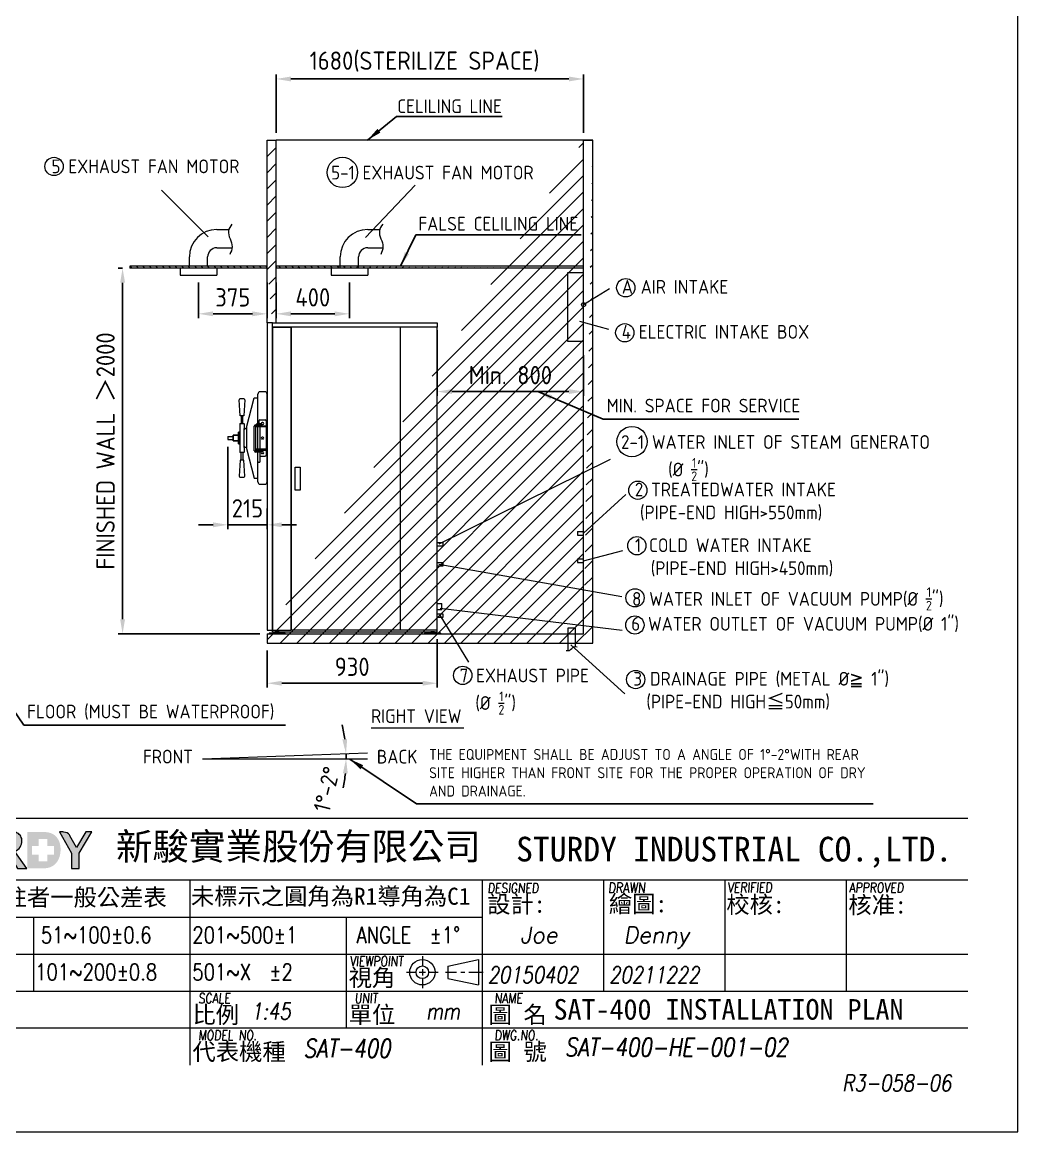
# Model space of a CAD drawing. Header units: millimetres. Extents: x -405943 to 28743, y -35383 to 20033.
# Drawn here: x 23300 to 28743, y 120 to 6185 of the extents above; entities that cross this region are included whole.
import ezdxf

# ---------------------------------------------------------------- set-up
doc = ezdxf.new("R2010")
doc.units = ezdxf.units.MM
doc.linetypes.add('HIDDEN', pattern=[9.525, 6.35, -3.175])
doc.layers.get('0').update_dxf_attribs({"lineweight": 15})
for name, color, linetype, lineweight in [('D', 3, 'Continuous', 13), ('F', 7, 'Continuous', 15), ('H', 2, 'HIDDEN', 15), ('S', 4, 'Continuous', 15), ('T', 4, 'Continuous', 15), ('線段', 7, 'Continuous', 25)]:
    doc.layers.add(name, color=color, linetype=linetype, lineweight=lineweight)
doc.styles.get("Standard").update_dxf_attribs({"font": 'KAIU.TTF'})
doc.styles.add('STU25', font='isocp2.shx')
doc.styles.add('Text', font='romans.shx', dxfattribs={"width": 0.8, "oblique": 10})
doc.dimstyles.new('STU25', dxfattribs={"dimscale": 40, "dimtxt": 2.5, "dimasz": 2, "dimexe": 0.6, "dimexo": 1, "dimgap": 1, "dimtad": 1, "dimdsep": 46, "dimtxsty": 'STU25', "dimcen": 2, "dimazin": 2, "dimtfac": 1, "dimtmove": 0, "dimatfit": 3, "dimfxl": 0, "dimtolj": 1, "dimtzin": 0, "dimarcsym": 0})
doc.dimstyles.new('STU25$7', dxfattribs={"dimscale": 40, "dimtxt": 2.5, "dimasz": 2, "dimexe": 1.25, "dimexo": 0.625, "dimgap": 1, "dimtad": 1, "dimdec": 4, "dimdsep": 46, "dimtxsty": 'STU25', "dimcen": 2.5, "dimazin": 2, "dimtfac": 1, "dimtdec": 4, "dimtmove": 0, "dimatfit": 3, "dimfxl": 0, "dimtolj": 1, "dimtzin": 0, "dimarcsym": 0})
pattern_1 = [(135, (239278.703, 23161.244), (-17.6776695, -17.6776695), [])]

# ---------------------------------------------------------------- blocks, each defined once
blk = doc.blocks.new('*D5')
at = {"layer": 'D', "color": 0, "lineweight": -2}
for p, q in [((25569.1, 4502.4), (25569.1, 4142.2)), ((26369.1, 4364.9), (26369.1, 4142.2)), ((25649.1, 4166.2), (26289.1, 4166.2))]:
    blk.add_line(p, q, dxfattribs=at)
at = {"layer": 'D', "color": 0}
for points in [[(25649.1, 4179.5), (25649.1, 4152.9), (25569.1, 4166.2)], [(26289.1, 4152.9), (26289.1, 4179.5), (26369.1, 4166.2)]]:
    blk.add_solid(points, dxfattribs=at)
at = {"layer": 'Defpoints', "color": 0}
for p in [(25569.1, 4542.4), (26369.1, 4404.9), (26369.1, 4166.2)]:
    blk.add_point(p, dxfattribs=at)
at = {"layer": 'D', "color": 0, "insert": (25969.1, 4256.2), "char_height": 100, "attachment_point": 5, "style": 'STU25'}
blk.add_mtext('\\A1;{\\Fisocp2.shx;Min. 800}', dxfattribs=at)
blk = doc.blocks.new('*D6')
at = {"layer": 'D', "color": 0, "lineweight": -2}
for p, q in [((25569.1, 2812.4), (25569.1, 2547.8)), ((24639.1, 2751.4), (24639.1, 2547.8)), ((24719.1, 2571.8), (25489.1, 2571.8))]:
    blk.add_line(p, q, dxfattribs=at)
at = {"layer": 'D', "color": 0}
for points in [[(24719.1, 2585.1), (24719.1, 2558.4), (24639.1, 2571.8)], [(25489.1, 2558.4), (25489.1, 2585.1), (25569.1, 2571.8)]]:
    blk.add_solid(points, dxfattribs=at)
at = {"layer": 'Defpoints', "color": 0}
for p in [(25569.1, 2852.4), (24639.1, 2791.4), (25569.1, 2571.8)]:
    blk.add_point(p, dxfattribs=at)
at = {"layer": 'D', "color": 0, "insert": (25104.1, 2661.8), "char_height": 100, "attachment_point": 5, "style": 'STU25'}
blk.add_mtext('\\A1;930', dxfattribs=at)
blk = doc.blocks.new('*D8')
at = {"layer": 'D', "color": 0, "lineweight": -2}
for p, q in [((24264.1, 4762.2), (24264.1, 4567.2)), ((24639.1, 4762.2), (24639.1, 4567.2)), ((24344.1, 4591.2), (24559.1, 4591.2))]:
    blk.add_line(p, q, dxfattribs=at)
at = {"layer": 'D', "color": 0}
for points in [[(24344.1, 4604.5), (24344.1, 4577.9), (24264.1, 4591.2)], [(24559.1, 4577.9), (24559.1, 4604.5), (24639.1, 4591.2)]]:
    blk.add_solid(points, dxfattribs=at)
at = {"layer": 'Defpoints', "color": 0}
for p in [(24264.1, 4802.2), (24639.1, 4802.2), (24639.1, 4591.2)]:
    blk.add_point(p, dxfattribs=at)
at = {"layer": 'D', "color": 0, "insert": (24451.6, 4681.2), "char_height": 100, "attachment_point": 5, "style": 'STU25'}
blk.add_mtext('\\A1;375', dxfattribs=at)
blk = doc.blocks.new('*D9')
at = {"layer": 'D', "color": 0, "lineweight": -2}
for p, q in [((24689.1, 4762.2), (24689.1, 4567.2)), ((25089.1, 4762.2), (25089.1, 4567.2)), ((25009.1, 4591.2), (24769.1, 4591.2))]:
    blk.add_line(p, q, dxfattribs=at)
at = {"layer": 'D', "color": 0}
for points in [[(24769.1, 4604.5), (24769.1, 4577.9), (24689.1, 4591.2)], [(25009.1, 4577.9), (25009.1, 4604.5), (25089.1, 4591.2)]]:
    blk.add_solid(points, dxfattribs=at)
at = {"layer": 'Defpoints', "color": 0}
for p in [(24689.1, 4802.2), (25089.1, 4802.2), (24689.1, 4591.2)]:
    blk.add_point(p, dxfattribs=at)
at = {"layer": 'D', "color": 0, "insert": (24889.1, 4681.2), "char_height": 100, "attachment_point": 5, "style": 'STU25'}
blk.add_mtext('\\A1;400', dxfattribs=at)
blk = doc.blocks.new('*D10')
at = {"layer": 'D', "color": 0, "lineweight": -2}
for p, q in [((24424.1, 3863.9), (24424.1, 3413.9)), ((24639.1, 3527.7), (24639.1, 3413.9)), ((24344.1, 3437.9), (24264.1, 3437.9)), ((24424.1, 3437.9), (24639.1, 3437.9)), ((24719.1, 3437.9), (24799.1, 3437.9))]:
    blk.add_line(p, q, dxfattribs=at)
at = {"layer": 'D', "color": 0}
for points in [[(24344.1, 3424.6), (24344.1, 3451.3), (24424.1, 3437.9)], [(24719.1, 3451.3), (24719.1, 3424.6), (24639.1, 3437.9)]]:
    blk.add_solid(points, dxfattribs=at)
at = {"layer": 'Defpoints', "color": 0}
for p in [(24424.1, 3903.9), (24639.1, 3567.7), (24639.1, 3437.9)]:
    blk.add_point(p, dxfattribs=at)
at = {"layer": 'D', "color": 0, "insert": (24531.6, 3527.9), "char_height": 100, "attachment_point": 5, "style": 'STU25'}
blk.add_mtext('\\A1;215', dxfattribs=at)
blk = doc.blocks.new('*D12')
at = {"layer": 'D', "color": 0, "lineweight": -2}
for p, q in [((23849.1, 4841.4), (23825.1, 4841.4)), ((23849.1, 2921.4), (23849.1, 4761.4)), ((24599.1, 2841.4), (23825.1, 2841.4))]:
    blk.add_line(p, q, dxfattribs=at)
at = {"layer": 'D', "color": 0}
for points in [[(23862.5, 4761.4), (23835.8, 4761.4), (23849.1, 4841.4)], [(23835.8, 2921.4), (23862.5, 2921.4), (23849.1, 2841.4)]]:
    blk.add_solid(points, dxfattribs=at)
at = {"layer": 'Defpoints', "color": 0}
for p in [(23849.1, 4841.4), (23889.1, 4841.4), (24639.1, 2841.4)]:
    blk.add_point(p, dxfattribs=at)
at = {"layer": 'D', "color": 0, "insert": (23756.6, 3841.4), "char_height": 100, "attachment_point": 5, "rotation": 90, "style": 'STU25'}
blk.add_mtext('\\A1;FINISHED WALL {\\f新細明體|b0|i0|c136|p16;＞}2000', dxfattribs=at)
blk = doc.blocks.new('*D15')
at = {"layer": 'D', "color": 0, "lineweight": -2}
for p, q in [((24689.1, 5581.4), (24689.1, 5899.1)), ((26369.1, 5581.4), (26369.1, 5899.1)), ((24769.1, 5875.1), (26289.1, 5875.1))]:
    blk.add_line(p, q, dxfattribs=at)
at = {"layer": 'D', "color": 0}
for points in [[(24769.1, 5888.4), (24769.1, 5861.7), (24689.1, 5875.1)], [(26289.1, 5861.7), (26289.1, 5888.4), (26369.1, 5875.1)]]:
    blk.add_solid(points, dxfattribs=at)
at = {"layer": 'Defpoints', "color": 0}
for p in [(26369.1, 5875.1), (24689.1, 5541.4), (26369.1, 5541.4)]:
    blk.add_point(p, dxfattribs=at)
at = {"layer": 'D', "color": 0, "insert": (25499.7, 5970.1), "char_height": 100, "attachment_point": 5, "style": 'STU25'}
blk.add_mtext('\\A1;1680(STERILIZE SPACE)', dxfattribs=at)
blk = doc.blocks.new('*D18')
at = {"layer": 'D', "color": 0, "linetype": 'Continuous', "lineweight": -2}
for start, end in [(7.84781, 13.69561), (0, 2), (348.30439, 354.15219)]:
    blk.add_arc((24286.8, 2159.2), 784.2, start, end, dxfattribs=at)
at = {"layer": 'D', "color": 0}
for points in [[(25050.3, 2265.1), (25076.9, 2267.4), (25070.5, 2186.6)], [(25080.2, 2078.6), (25053.5, 2080), (25070.9, 2159.2)]]:
    blk.add_solid(points, dxfattribs=at)
at = {"layer": 'Defpoints', "color": 0}
for p in [(25187.2, 2190.7), (24286.8, 2159.2), (24286.8, 2159.2), (25070.7, 2177.5), (25187.8, 2159.2)]:
    blk.add_point(p, dxfattribs=at)
at = {"layer": 'D', "color": 0, "insert": (24964.8, 1992.6), "char_height": 92, "attachment_point": 5, "rotation": 76.19365, "style": 'STU25'}
blk.add_mtext('1%%D-2%%D', dxfattribs=at)
blk = doc.blocks.new('新駿LOGO')
at = {"layer": 'F'}
h = blk.add_hatch(color=256, dxfattribs=at)
edge = h.paths.add_edge_path()
edge.add_spline(control_points=[(-518.54, -443.62), (-518.54, -443.62), (-518.54, -439.2), (-518.54, -439.2), (-518.54, -439.2), (-516.88, -439.2), (-516.88, -439.2), (-516.55, -439.2), (-516.29, -439.25), (-516.11, -439.33), (-515.93, -439.41), (-515.79, -439.54), (-515.69, -439.72), (-515.59, -439.89), (-515.54, -440.08), (-515.54, -440.3), (-515.54, -440.56), (-515.61, -440.8), (-515.76, -441.03), (-515.91, -441.26), (-516.12, -441.44), (-516.39, -441.56), (-516.39, -441.56), (-514.95, -443.62), (-514.95, -443.62), (-514.95, -443.62), (-516.07, -443.62), (-516.07, -443.62), (-516.07, -443.62), (-517.17, -441.81), (-517.17, -441.81), (-517.17, -441.81), (-517.67, -441.81), (-517.67, -441.81), (-517.67, -441.81), (-517.67, -443.62), (-517.67, -443.62), (-517.67, -443.62), (-518.54, -443.62), (-518.54, -443.62)], knot_values=[0, 0, 0, 0, 1, 1, 1, 2, 2, 2, 3, 3, 3, 4, 4, 4, 5, 5, 5, 6, 6, 6, 7, 7, 7, 8, 8, 8, 9, 9, 9, 10, 10, 10, 11, 11, 11, 12, 12, 12, 13, 13, 13, 13], degree=3, periodic=0)
edge = h.paths.add_edge_path(flags=16)
edge.add_spline(control_points=[(-517.67, -441.21), (-517.67, -441.21), (-517.46, -441.21), (-517.46, -441.21), (-517.08, -441.21), (-516.82, -441.13), (-516.68, -440.96), (-516.53, -440.8), (-516.46, -440.61), (-516.46, -440.4), (-516.46, -440.22), (-516.52, -440.08), (-516.63, -439.97), (-516.75, -439.86), (-516.99, -439.81), (-517.35, -439.81), (-517.35, -439.81), (-517.67, -439.81), (-517.67, -439.81), (-517.67, -439.81), (-517.67, -441.21), (-517.67, -441.21)], knot_values=[0, 0, 0, 0, 1, 1, 1, 2, 2, 2, 3, 3, 3, 4, 4, 4, 5, 5, 5, 6, 6, 6, 7, 7, 7, 7], degree=3, periodic=0)
h = blk.add_hatch(color=256, dxfattribs=at)
edge = h.paths.add_edge_path()
edge.add_spline(control_points=[(-514.87, -439.2), (-514.87, -439.2), (-514.87, -443.62), (-514.87, -443.62)], knot_values=[0, 0, 0, 0, 1, 1, 1, 1], degree=3, periodic=0)
edge.add_spline(control_points=[(-514.87, -443.62), (-514.87, -443.62), (-513.05, -443.62), (-513.05, -443.62)], knot_values=[8, 8, 8, 8, 9, 9, 9, 9], degree=3, periodic=0)
edge.add_spline(control_points=[(-513.05, -443.62), (-512.51, -443.62), (-512.09, -443.52), (-511.79, -443.32)], knot_values=[7, 7, 7, 7, 8, 8, 8, 8], degree=3, periodic=0)
edge.add_spline(control_points=[(-511.79, -443.32), (-511.48, -443.12), (-511.25, -442.85), (-511.09, -442.5)], knot_values=[6, 6, 6, 6, 7, 7, 7, 7], degree=3, periodic=0)
edge.add_spline(control_points=[(-511.09, -442.5), (-510.93, -442.15), (-510.85, -441.76), (-510.85, -441.32)], knot_values=[5, 5, 5, 5, 6, 6, 6, 6], degree=3, periodic=0)
edge.add_spline(control_points=[(-510.85, -441.32), (-510.85, -440.87), (-510.93, -440.49), (-511.1, -440.17)], knot_values=[4, 4, 4, 4, 5, 5, 5, 5], degree=3, periodic=0)
edge.add_spline(control_points=[(-511.1, -440.17), (-511.27, -439.85), (-511.49, -439.61), (-511.78, -439.45)], knot_values=[3, 3, 3, 3, 4, 4, 4, 4], degree=3, periodic=0)
edge.add_spline(control_points=[(-511.78, -439.45), (-512.06, -439.29), (-512.46, -439.2), (-512.97, -439.2)], knot_values=[2, 2, 2, 2, 3, 3, 3, 3], degree=3, periodic=0)
edge.add_spline(control_points=[(-512.97, -439.2), (-512.97, -439.2), (-514.87, -439.2), (-514.87, -439.2)], knot_values=[1, 1, 1, 1, 2, 2, 2, 2], degree=3, periodic=0)
h.paths.add_polyline_path([(-514.34, -441.95), (-513.51, -441.95), (-513.51, -442.77), (-512.48, -442.77), (-512.48, -441.95), (-511.64, -441.95), (-511.64, -440.92), (-512.48, -440.92), (-512.48, -440.07), (-513.51, -440.07), (-513.51, -440.92), (-514.34, -440.92)], flags=16)
h = blk.add_hatch(color=256, dxfattribs=at)
edge = h.paths.add_edge_path()
edge.add_spline(control_points=[(-509.51, -443.62), (-509.51, -443.62), (-509.51, -441.77), (-509.51, -441.77), (-509.51, -441.77), (-511, -439.2), (-511, -439.2), (-511, -439.2), (-510.64, -439.2), (-510.64, -439.2), (-510.64, -439.2), (-510.3, -439.19), (-510.04, -439.32), (-509.79, -439.45), (-509.71, -439.68), (-509.71, -439.68), (-509.71, -439.68), (-508.9, -441.07), (-508.9, -441.07), (-508.9, -441.07), (-507.78, -439.2), (-507.78, -439.2), (-507.78, -439.2), (-507.05, -439.2), (-507.05, -439.2), (-507.05, -439.2), (-508.59, -441.77), (-508.59, -441.77), (-508.59, -441.77), (-508.59, -443.62), (-508.59, -443.62), (-508.59, -443.62), (-509.51, -443.62), (-509.51, -443.62)], knot_values=[0, 0, 0, 0, 1, 1, 1, 2, 2, 2, 3, 3, 3, 4, 4, 4, 5, 5, 5, 6, 6, 6, 7, 7, 7, 8, 8, 8, 9, 9, 9, 10, 10, 10, 11, 11, 11, 11], degree=3, periodic=0)
at = {"layer": 'F', "lineweight": 0}
for points, knots in [([(-518.54, -443.62), (-518.54, -443.62), (-518.54, -439.2), (-518.54, -439.2), (-518.54, -439.2), (-516.88, -439.2), (-516.88, -439.2), (-516.55, -439.2), (-516.29, -439.25), (-516.11, -439.33), (-515.93, -439.41), (-515.79, -439.54), (-515.69, -439.72), (-515.59, -439.89), (-515.54, -440.08), (-515.54, -440.3), (-515.54, -440.56), (-515.61, -440.8), (-515.76, -441.03), (-515.91, -441.26), (-516.12, -441.44), (-516.39, -441.56), (-516.39, -441.56), (-514.95, -443.62), (-514.95, -443.62), (-514.95, -443.62), (-516.07, -443.62), (-516.07, -443.62), (-516.07, -443.62), (-517.17, -441.81), (-517.17, -441.81), (-517.17, -441.81), (-517.67, -441.81), (-517.67, -441.81), (-517.67, -441.81), (-517.67, -443.62), (-517.67, -443.62), (-517.67, -443.62), (-518.54, -443.62), (-518.54, -443.62)], [0, 0, 0, 0, 1, 1, 1, 2, 2, 2, 3, 3, 3, 4, 4, 4, 5, 5, 5, 6, 6, 6, 7, 7, 7, 8, 8, 8, 9, 9, 9, 10, 10, 10, 11, 11, 11, 12, 12, 12, 13, 13, 13, 13]), ([(-509.51, -443.62), (-509.51, -443.62), (-509.51, -441.77), (-509.51, -441.77), (-509.51, -441.77), (-511, -439.2), (-511, -439.2), (-511, -439.2), (-510.64, -439.2), (-510.64, -439.2), (-510.64, -439.2), (-510.3, -439.19), (-510.04, -439.32), (-509.79, -439.45), (-509.71, -439.68), (-509.71, -439.68), (-509.71, -439.68), (-508.9, -441.07), (-508.9, -441.07), (-508.9, -441.07), (-507.78, -439.2), (-507.78, -439.2), (-507.78, -439.2), (-507.05, -439.2), (-507.05, -439.2), (-507.05, -439.2), (-508.59, -441.77), (-508.59, -441.77), (-508.59, -441.77), (-508.59, -443.62), (-508.59, -443.62), (-508.59, -443.62), (-509.51, -443.62), (-509.51, -443.62)], [0, 0, 0, 0, 1, 1, 1, 2, 2, 2, 3, 3, 3, 4, 4, 4, 5, 5, 5, 6, 6, 6, 7, 7, 7, 8, 8, 8, 9, 9, 9, 10, 10, 10, 11, 11, 11, 11])]:
    blk.add_open_spline(points, degree=3, knots=knots, dxfattribs=at)
at = {"attachment_point": 1, "style": 'STU25'}
for s, insert, char_height in [('{\\f標楷體|b0|i0|c136|p65;新駿實業股份有限公司}', (-504.12, -439.33), 3.25), ('{\\f標楷體|b0|i0|c136|p65;STURDY\\H0.9667x; \\H1.034x;INDUSTRIAL CO.,LTD.}', (-455.51, -439.78), 3)]:
    blk.add_mtext(s, dxfattribs=dict(at, insert=insert, char_height=char_height))
blk = doc.blocks.new('H421')
at = {"layer": 'F', "color": 7}
for p, q in [((155.91, 38.09), (286.91, 38.09)), ((211.36, 38.09), (286.91, 38.09)), ((155.91, 30.59), (286.91, 30.59)), ((192.41, 30.59), (192.41, 17.09)), ((242.66, 30.59), (242.66, 17.09)), ((257.41, 30.59), (257.41, 17.09)), ((272.16, 30.59), (272.16, 17.09)), ((155.91, 26.09), (227.91, 26.09)), ((173.41, 26.09), (173.41, 17.09)), ((211.41, 26.09), (211.41, 17.09)), ((155.91, 21.59), (286.91, 21.59)), ((214.91, 21.59), (286.91, 21.59)), ((227.91, 21.59), (286.91, 21.59)), ((155.91, 17.09), (286.91, 17.09)), ((211.41, 17.09), (211.41, 12.59)), ((227.91, 17.09), (227.91, 8.09)), ((286.91, 12.59), (155.91, 12.59))]:
    blk.add_line(p, q, dxfattribs=at)
at = {"layer": 'F'}
for p, q in [((227.91, 30.59), (227.91, 17.09)), ((192.41, 17.09), (192.41, 8.09))]:
    blk.add_line(p, q, dxfattribs=at)
at = {"layer": 'F', "color": 0}
for p, q in [((220.66, 21.32), (220.66, 20.14)), ((223.77, 20.14), (227.5, 20.92)), ((227.5, 20.92), (227.5, 17.84)), ((218.72, 19.38), (219.89, 19.38)), ((220.27, 19.38), (221.04, 19.38)), ((220.66, 19.77), (220.66, 19)), ((221.42, 19.38), (222.57, 19.38)), ((223.49, 19.38), (224.81, 19.38)), ((223.77, 20.14), (223.77, 18.62)), ((225.34, 19.38), (225.81, 19.38)), ((226.31, 19.38), (228.03, 19.38)), ((220.66, 18.62), (220.66, 17.45)), ((223.77, 18.62), (227.5, 17.84))]:
    blk.add_line(p, q, dxfattribs=at)
for radius in [1.54, 0.762]:
    blk.add_circle((220.66, 19.38), radius, dxfattribs=at)
blk.add_blockref('新駿LOGO', (687.56, 475.62))
at = {"layer": 'F', "lineweight": -3}
for s, height, p in [('未標註者一般公差表', 2.076, (164.12, 27.45)), ('未標示之圓角為R1導角為C1', 2.0757, (192.54, 27.58)), ('設計:', 2.076, (228.54, 26.61)), ('繪圖:', 2.076, (243.32, 26.66)), ('校核:', 2.076, (257.59, 26.57)), ('核准:', 2.076, (272.41, 26.52)), ('視角', 2.076, (211.71, 17.69)), ('比例', 2.076, (192.73, 13.19)), ('單位', 2.076, (211.71, 13.19)), ('圖 名', 2.076, (228.7, 13.19)), ('代表機種', 2.076, (192.73, 8.69)), ('圖 號', 2.076, (228.7, 8.69))]:
    blk.add_text(s, height=height, dxfattribs=at).set_placement(p)
at = {"layer": 'F', "color": 1, "lineweight": 15, "style": 'Text', "oblique": 5, "width": 0.8}
for s, height, p in [('DESIGNED', 1.2, (228.57, 29.01)), ('DRAWN', 1.245, (243.23, 29.03)), ('VERIFIED', 1.2, (257.72, 29.09)), ('APPROVED', 1.2, (272.5, 29.06)), ('VIEWPOINT', 1.2, (211.83, 20.13)), ('SCALE', 1.2, (193.44, 15.63)), ('UNIT', 1.2, (212.42, 15.63)), ('NAME', 1.2, (229.41, 15.63)), ('MODEL NO.', 1.2, (193.44, 11.13)), ('DWG.NO.', 1.2, (229.41, 11.13))]:
    blk.add_text(s, height=height, dxfattribs=at).set_placement(p)
at = {"layer": 'F', "lineweight": 20, "style": 'Text', "width": 0.8}
for s, p in [('51~100±0.6', (174.32, 22.91)), ('201~500±1', (192.72, 22.91)), ('ANGLE  ±1%%D', (212.68, 22.91)), ('101~200±0.8', (173.63, 18.41)), ('501~X  ±2', (192.72, 18.41))]:
    blk.add_text(s, height=2, dxfattribs=at).set_placement(p)

msp = doc.modelspace()

# ---------------------------------------------------------------- hatches: boundary and pattern name
at = {"layer": 'H', "ltscale": 5}
h = msp.add_hatch(dxfattribs=at)
h.set_pattern_fill('ANSI31', color=256, scale=20, style=0)
h.set_pattern_definition([(45, (255852.43, 22357.68), (-44.90128, 44.90128), [])])
h.paths.add_polyline_path([(26369.059, 5541.392), (26419.059, 5541.392)], flags=16)
h.paths.add_polyline_path([(26369.059, 5541.392), (26419.059, 5541.392)], flags=16)
h.paths.add_polyline_path([(26369.059, 5541.392), (26419.059, 5541.392)], flags=0)
h.paths.add_polyline_path([(26369.059, 5541.392), (26419.059, 5541.392)], flags=0)
h.paths.add_polyline_path([(26369.059, 5541.392), (26419.059, 5541.392)], flags=0)
h.paths.add_polyline_path([(26369.059, 5541.392), (26419.059, 5541.392)], flags=0)
h.paths.add_polyline_path([(26369.059, 5541.392), (26419.059, 5541.392)], flags=0)
h.paths.add_polyline_path([(26369.059, 5541.392), (26419.059, 5541.392)], flags=0)
h.paths.add_polyline_path([(26369.059, 5541.392), (26419.059, 5541.392)], flags=0)
h.paths.add_polyline_path([(26369.059, 5541.392), (26419.059, 5541.392)], flags=0)
h.paths.add_polyline_path([(26369.059, 5541.392), (26419.059, 5541.392)], flags=0)
h.paths.add_polyline_path([(26369.059, 5541.392), (26419.059, 5541.392)], flags=0)
h.paths.add_polyline_path([(26369.059, 5541.392), (26419.059, 5541.392)], flags=0)
h.paths.add_polyline_path([(26369.059, 5541.392), (26419.059, 5541.392)], flags=0)
h.paths.add_polyline_path([(26369.059, 5541.392), (26419.059, 5541.392)], flags=0)
h.paths.add_polyline_path([(26369.059, 5541.392), (26419.059, 5541.392)], flags=0)
h.paths.add_polyline_path([(26369.059, 5541.392), (26419.059, 5541.392)], flags=0)
h.paths.add_polyline_path([(26369.059, 5541.392), (26419.059, 5541.392)], flags=0)
h.paths.add_polyline_path([(26369.059, 5541.392), (26419.059, 5541.392)], flags=0)
h.paths.add_polyline_path([(26369.059, 5541.392), (26419.059, 5541.392)], flags=0)
h.paths.add_polyline_path([(26369.059, 5541.392), (26419.059, 5541.392)], flags=0)
h.paths.add_polyline_path([(26369.059, 5541.392), (26419.059, 5541.392)], flags=0)
h.paths.add_polyline_path([(26369.059, 5541.392), (26419.059, 5541.392)], flags=0)
h.paths.add_polyline_path([(26369.059, 5541.392), (26419.059, 5541.392)], flags=0)
h.paths.add_polyline_path([(26369.059, 5541.392), (26419.059, 5541.392)], flags=0)
h.paths.add_polyline_path([(26369.059, 5541.392), (26419.059, 5541.392)], flags=0)
h.paths.add_polyline_path([(26369.059, 5541.392), (26419.059, 5541.392)], flags=0)
h.paths.add_polyline_path([(26369.059, 5541.392), (26419.059, 5541.392)], flags=0)
h.paths.add_polyline_path([(26369.059, 5541.392), (26419.059, 5541.392)], flags=0)
h.paths.add_polyline_path([(26369.059, 5541.392), (26419.059, 5541.392)], flags=0)
h.paths.add_polyline_path([(26369.059, 5541.392), (26419.059, 5541.392)], flags=0)
h.paths.add_polyline_path([(26369.059, 5541.392), (26419.059, 5541.392)], flags=0)
h.paths.add_polyline_path([(26369.059, 5541.392), (26419.059, 5541.392)], flags=0)
edge = h.paths.add_edge_path()
edge.add_line((26419.059, 2791.392), (26419.059, 5541.392))
edge.add_line((26369.059, 2841.392), (26369.059, 5541.392))
edge.add_line((24639.059, 2791.392), (26419.059, 2791.392))
edge.add_line((24639.059, 2841.392), (26369.059, 2841.392))
edge.add_line((24639.059, 2841.392), (24639.059, 2791.392))
h = msp.add_hatch(dxfattribs=at)
h.set_pattern_fill('ANSI31', color=256, scale=500, style=0)
h.set_pattern_definition([(45, (239278.7, 23161.244), (-44.194174, 44.194174), [])])
h.paths.add_polyline_path([(24639.059, 5541.392), (24689.059, 5541.392), (24689.059, 4542.392), (24639.059, 4542.392)])
h.paths.add_polyline_path([(24639.059, 5541.392), (24689.059, 5541.392)], flags=16)
h.paths.add_polyline_path([(24639.059, 5541.392), (24689.059, 5541.392)], flags=16)
h.paths.add_polyline_path([(24639.059, 5541.392), (24689.059, 5541.392)], flags=0)
h.paths.add_polyline_path([(24639.059, 5541.392), (24689.059, 5541.392)], flags=0)
edge = h.paths.add_edge_path(flags=16)
edge.add_line((24639.059, 4542.392), (24669.059, 4542.392))
edge.add_line((24639.059, 4841.392), (24639.059, 4851.392))
at = {"layer": 'H'}
h = msp.add_hatch(dxfattribs=at)
h.set_pattern_fill('ANSI31', color=256, scale=200, angle=90, style=0)
h.set_pattern_definition(pattern_1)
h.paths.add_polyline_path([(24639.059, 4851.392), (23889.059, 4851.392), (23889.059, 4841.392), (24639.059, 4841.392)])
h = msp.add_hatch(dxfattribs=at)
h.set_pattern_fill('ANSI31', color=256, scale=200, angle=90, style=0)
h.set_pattern_definition(pattern_1)
h.paths.add_polyline_path([(26369.059, 4840.777), (26369.059, 4851.392)])
h.paths.add_polyline_path([(26369.059, 4840.777), (26369.059, 4851.392)], flags=16)
h.paths.add_polyline_path([(26369.059, 4840.777), (26369.059, 4851.392)], flags=0)
h.paths.add_polyline_path([(26369.059, 4840.777), (26369.059, 4851.392)], flags=0)
h.paths.add_polyline_path([(26369.059, 4840.777), (26369.059, 4851.392)], flags=0)
h.paths.add_polyline_path([(26369.059, 4840.777), (26369.059, 4851.392)], flags=0)
h.paths.add_polyline_path([(26369.059, 4840.777), (26369.059, 4851.392)], flags=0)
h.paths.add_polyline_path([(26369.059, 4840.777), (26369.059, 4851.392)], flags=0)
h.paths.add_polyline_path([(26369.059, 4840.777), (26369.059, 4851.392)], flags=0)
h.paths.add_polyline_path([(26369.059, 4840.777), (26369.059, 4851.392)], flags=0)
h.paths.add_polyline_path([(26369.059, 4840.777), (26369.059, 4851.392)], flags=0)
h.paths.add_polyline_path([(26369.059, 4840.777), (26369.059, 4851.392)], flags=0)
h.paths.add_polyline_path([(26369.059, 4840.777), (26369.059, 4851.392)], flags=0)
h.paths.add_polyline_path([(26369.059, 4840.777), (26369.059, 4851.392)], flags=0)
h.paths.add_polyline_path([(26369.059, 4840.777), (26369.059, 4851.392)], flags=0)
edge = h.paths.add_edge_path()
edge.add_line((26369.059, 4851.392), (24689.059, 4851.392))
edge.add_line((26369.059, 4841.392), (24689.059, 4841.392))
edge.add_line((24689.059, 4851.392), (24689.059, 4841.392))

# ---------------------------------------------------------------- linework, layer by layer
at = {"linetype": 'Continuous'}
for p, q in [((24364.059, 5052.141), (24429.979, 5052.141)), ((25189.059, 5052.141), (25254.979, 5052.141)), ((24364.059, 4952.141), (24447.354, 4952.141)), ((25189.059, 4952.141), (25272.354, 4952.141)), ((24214.059, 4851.392), (24214.059, 4902.141)), ((24314.059, 4851.392), (24314.059, 4902.141)), ((25039.059, 4841.392), (25039.059, 4902.141)), ((25139.059, 4841.392), (25139.059, 4902.141)), ((24164.059, 4841.392), (24164.059, 4802.249)), ((24164.059, 4802.249), (24364.059, 4802.249)), ((24364.059, 4841.392), (24364.059, 4802.249)), ((24989.059, 4841.392), (24989.059, 4802.249)), ((24989.059, 4802.249), (25189.059, 4802.249)), ((25189.059, 4841.392), (25189.059, 4802.249)), ((24491.059, 4034.38), (24486.559, 4121.38)), ((24516.559, 4121.38), (24512.059, 4034.38)), ((24512.059, 4034.38), (24491.059, 4034.38)), ((24496.809, 4034.38), (24496.809, 3991.142)), ((24506.309, 3991.142), (24506.309, 4034.38)), ((24569.059, 3842.392), (24569.059, 3976.392)), ((24575.059, 3976.392), (24575.059, 3976.392)), ((24575.059, 3976.392), (24575.059, 3843.392)), ((24577.559, 3984.892), (24609.059, 3984.892)), ((24609.059, 3978.892), (24577.559, 3978.892)), ((24583.448, 3991.619), (24582.544, 3990.715)), ((24582.544, 3985.796), (24582.544, 3990.715)), ((24582.544, 3985.796), (24583.448, 3984.892)), ((24583.448, 3991.619), (24606.671, 3991.619)), ((24589.349, 3851.892), (24589.349, 3972.892)), ((24600.77, 3851.892), (24600.77, 3972.892)), ((24606.671, 3991.619), (24607.574, 3990.715)), ((24607.574, 3985.796), (24606.671, 3984.892)), ((24607.574, 3985.796), (24607.574, 3990.715)), ((24609.059, 3984.892), (24609.059, 3978.892)), ((24496.809, 3790.405), (24496.809, 3833.642)), ((24506.309, 3833.642), (24506.309, 3790.405)), ((24575.059, 3842.392), (24575.059, 3842.392)), ((24609.059, 3840.892), (24577.559, 3840.892)), ((24609.059, 3834.892), (24577.559, 3834.892)), ((24589.349, 3840.892), (24589.349, 3845.892)), ((24589.349, 3786.207), (24589.349, 3834.892)), ((24600.77, 3840.892), (24600.77, 3845.892)), ((24600.77, 3786.207), (24600.77, 3834.892)), ((24609.059, 3840.892), (24609.059, 3834.892)), ((24491.059, 3790.405), (24486.559, 3703.405)), ((24512.059, 3790.405), (24491.059, 3790.405)), ((24516.559, 3703.405), (24512.059, 3790.405)), ((24590.252, 3779.497), (24589.349, 3786.207)), ((24590.252, 3779.497), (24599.866, 3779.497)), ((24599.866, 3779.497), (24600.77, 3786.207)), ((26336.684, 3401.392), (26369.059, 3401.392)), ((26336.684, 3401.392), (26336.684, 3381.392)), ((26336.684, 3381.392), (26369.059, 3381.392)), ((26336.684, 3251.392), (26336.684, 3231.392)), ((26336.684, 3251.392), (26369.059, 3251.392)), ((26336.684, 3231.392), (26369.059, 3231.392)), ((26324.059, 2873.767), (26284.059, 2873.767)), ((26284.059, 2873.767), (26284.059, 2750.51)), ((26324.059, 2873.767), (26324.059, 2772.344)), ((24286.773, 2159.206), (25187.224, 2190.651)), ((24286.773, 2159.206), (25187.773, 2159.206))]:
    msp.add_line(p, q, dxfattribs=at)
for p, q in [((24639.059, 4542.392), (24639.059, 2862.392)), ((24669.059, 4542.392), (24639.059, 4542.392)), ((24669.059, 4542.392), (25569.059, 4542.392)), ((24669.059, 4517.392), (24669.059, 4542.392)), ((24669.059, 4517.392), (24708.224, 4517.392)), ((24669.059, 4517.392), (24669.059, 2862.392)), ((24669.059, 4517.392), (24769.059, 4517.392)), ((24669.059, 2852.392), (24669.059, 4517.392)), ((25569.059, 4517.392), (24669.059, 4517.392)), ((24769.059, 4517.392), (24769.059, 2862.392)), ((25367.559, 4517.392), (24770.559, 4517.392)), ((24770.559, 4517.392), (24770.559, 2862.392)), ((25367.559, 2862.392), (25367.559, 4517.392)), ((25369.059, 2862.392), (25369.059, 4517.392)), ((25569.059, 4517.392), (25369.059, 4517.392)), ((25569.059, 4542.392), (25569.059, 4517.392)), ((25569.059, 2862.392), (25569.059, 4517.392)), ((25569.059, 2852.392), (25569.059, 4517.392)), ((24527.059, 3969.892), (24567.898, 4131.392)), ((24567.898, 4131.392), (24589.059, 4131.392)), ((24589.059, 3991.619), (24589.059, 4152.892)), ((24627.059, 4164.892), (24601.059, 4164.892)), ((24639.059, 3671.892), (24639.059, 4152.892)), ((24594.059, 4006.003), (24594.059, 3991.619)), ((24599.059, 4011.003), (24629.059, 4011.003)), ((24634.059, 4006.003), (24634.059, 3818.781)), ((24491.559, 3991.142), (24490.059, 3989.642)), ((24490.059, 3989.642), (24490.059, 3835.142)), ((24491.559, 3991.142), (24511.559, 3991.142)), ((24511.559, 3991.142), (24513.059, 3989.642)), ((24513.059, 3989.642), (24513.059, 3957.392)), ((24513.059, 3962.892), (24514.059, 3963.892)), ((24513.059, 3861.892), (24513.059, 3962.892)), ((24514.059, 3963.892), (24527.059, 3963.892)), ((24527.059, 3969.892), (24527.059, 3854.892)), ((24583.448, 3984.892), (24606.671, 3984.892)), ((24616.559, 3996.97), (24611.559, 3996.97)), ((24616.559, 3986.97), (24611.559, 3986.97)), ((24424.059, 3920.892), (24424.059, 3903.892)), ((24424.059, 3920.892), (24453.559, 3920.892)), ((24424.059, 3903.892), (24453.559, 3903.892)), ((24453.559, 3903.892), (24453.559, 3920.892)), ((24616.559, 3916.97), (24611.559, 3916.97)), ((24616.559, 3906.97), (24611.559, 3906.97)), ((24491.559, 3833.642), (24490.059, 3835.142)), ((24511.559, 3833.642), (24491.559, 3833.642)), ((24511.559, 3833.642), (24513.059, 3835.142)), ((24513.059, 3867.392), (24513.059, 3835.142)), ((24514.059, 3860.892), (24513.059, 3861.892)), ((24527.059, 3860.892), (24514.059, 3860.892)), ((24527.059, 3854.892), (24567.898, 3693.392)), ((24589.059, 3671.892), (24589.059, 3834.892)), ((24616.559, 3836.97), (24611.559, 3836.97)), ((24616.559, 3826.97), (24611.559, 3826.97)), ((24600.77, 3813.781), (24629.059, 3813.781)), ((24792.559, 3627.392), (24792.559, 3752.392)), ((24792.559, 3752.392), (24819.559, 3752.392)), ((24819.559, 3752.392), (24819.559, 3627.392)), ((24567.898, 3693.392), (24589.059, 3693.392)), ((24601.059, 3659.892), (24627.059, 3659.892)), ((24819.559, 3627.392), (24792.559, 3627.392)), ((25569.059, 3341.392), (25599.059, 3341.392)), ((25599.059, 3341.392), (25599.059, 3321.392)), ((25599.059, 3321.392), (25569.059, 3321.392)), ((25569.059, 3231.392), (25599.059, 3231.392)), ((25599.059, 3231.392), (25599.059, 3211.392)), ((25599.059, 3211.392), (25569.059, 3211.392)), ((25569.059, 3007.392), (25594.059, 3007.392)), ((25569.059, 2975.392), (25594.059, 2975.392)), ((25594.059, 2975.392), (25594.059, 3007.392)), ((25569.059, 2951.392), (25599.059, 2951.392)), ((25599.059, 2931.392), (25569.059, 2931.392)), ((25599.059, 2951.392), (25599.059, 2931.392)), ((24639.059, 2862.392), (24669.059, 2862.392)), ((24669.059, 2862.392), (24769.059, 2862.392)), ((24669.059, 2852.392), (25569.059, 2852.392)), ((24669.059, 2852.392), (24674.059, 2852.392)), ((24683.667, 2852.392), (24683.667, 2845.392)), ((24704.452, 2852.392), (24683.667, 2852.392)), ((24688.863, 2852.392), (24688.863, 2845.392)), ((24699.255, 2852.392), (24699.255, 2845.392)), ((24704.452, 2845.392), (24704.452, 2852.392)), ((25367.559, 2862.392), (24770.559, 2862.392)), ((25569.059, 2862.392), (25369.059, 2862.392)), ((25533.667, 2852.392), (25533.667, 2845.392)), ((25554.452, 2852.392), (25533.667, 2852.392)), ((25538.863, 2852.392), (25538.863, 2845.392)), ((25549.255, 2852.392), (25549.255, 2845.392)), ((25554.452, 2845.392), (25554.452, 2852.392)), ((24649.559, 2845.392), (24649.559, 2841.392)), ((24738.559, 2845.392), (24649.559, 2845.392)), ((24649.559, 2841.392), (24738.559, 2841.392)), ((24738.559, 2841.392), (24738.559, 2845.392)), ((25588.559, 2845.392), (25499.559, 2845.392)), ((25499.559, 2845.392), (25499.559, 2841.392)), ((25499.559, 2841.392), (25588.559, 2841.392)), ((25588.559, 2841.392), (25588.559, 2845.392))]:
    msp.add_line(p, q)
msp.add_lwpolyline([(26369.059, 4815.262), (26281.473, 4815.262), (26281.473, 4441.392), (26369.059, 4441.392)], dxfattribs=at)
for points in [[(24634.059, 3978.892), (24634.059, 3972.892), (24579.059, 3972.892), (24579.059, 3978.892)], [(24634.059, 3845.892), (24634.059, 3851.892), (24579.059, 3851.892), (24579.059, 3845.892)]]:
    msp.add_lwpolyline(points, close=True)
msp.add_circle((26369.059, 4641.392), 10.761)
for centre, radius, start, end in [((24364.059, 4902.141), 150, 90, 180), ((25189.059, 4902.141), 150, 90, 180), ((24364.059, 4902.141), 50, 90, 180), ((25189.059, 4902.141), 50, 90, 180), ((24491.566, 4121.38), 5.007, 101.3528854, 180), ((24501.559, 4071.607), 55.773, 78.6471146, 101.3528854), ((24511.553, 4121.38), 5.007, 354.0781277, 78.6471146), ((24577.559, 3976.392), 8.5, 90, 180), ((24577.559, 3843.392), 8.5, 180, 270), ((24491.566, 3703.405), 5.007, 180, 258.6471146), ((24511.553, 3703.405), 5.007, 281.3528854, 5.9218723), ((24501.559, 3753.177), 55.773, 258.6471146, 281.3528854)]:
    msp.add_arc(centre, radius, start, end, dxfattribs=at)
for centre, radius, start, end in [((24601.059, 4152.892), 12, 90, 180), ((24627.059, 4152.892), 12, 0, 90), ((24599.059, 4006.003), 5, 90, 180), ((24629.059, 4006.003), 5, 0, 90), ((24577.559, 3976.392), 2.5, 90, 180), ((24611.559, 3991.97), 5, 90, 270), ((24616.559, 3991.97), 5, 270, 90), ((24611.559, 3911.97), 5, 90, 270), ((24616.559, 3911.97), 5, 270, 90), ((24577.559, 3843.392), 2.5, 180, 270), ((24611.559, 3831.97), 5, 90, 270), ((24616.559, 3831.97), 5, 270, 90), ((24629.059, 3818.781), 5, 270, 0), ((24601.059, 3671.892), 12, 180, 270), ((24627.059, 3671.892), 12, 270, 0)]:
    msp.add_arc(centre, radius, start, end)
at = {"layer": 'D', "linetype": 'Continuous'}
msp.add_line((25177.996, 5008.042), (25447.856, 5294.595), dxfattribs=at)
at = {"layer": 'D'}
for p, q in [((24316.771, 5011.557), (24061.282, 5266.842)), ((26369.059, 4641.392), (26511.138, 4729.726)), ((26346.626, 4551.074), (26506.34, 4507.753)), ((25580.495, 3333.669), (26517.081, 3796.031)), ((26369.059, 3391.392), (26599.455, 3603.933)), ((26369.059, 3241.392), (26583.554, 3298.304)), ((25578.835, 3223.306), (26577.999, 3046.578)), ((25585.929, 2982.994), (26580.319, 2861.955)), ((25584.301, 2943.109), (25740.357, 2687.555)), ((26300.529, 2782.563), (26594.127, 2513.418)), ((25208.147, 2327.381), (25714.349, 2327.381))]:
    msp.add_line(p, q, dxfattribs=at)
for centre, radius in [((23474.593, 5396.787), 50), ((25051.096, 5363.992), 82.93), ((26600.019, 4733.73), 50), ((26594.708, 4487.648), 50), ((26634.015, 3892.55), 82.93), ((26665.938, 3626.895), 50), ((26660.544, 3323.56), 50), ((26650.284, 3038.743), 50), ((26649.724, 2890.055), 50), ((25708.614, 2614.633), 50), ((26654.121, 2592.055), 50)]:
    msp.add_circle(centre, radius, dxfattribs=at)
for points in [[(24446.294, 5081.717), (24428.032, 5043.813), (24447.699, 4957.475), (24435.056, 4915.359)], [(25271.294, 5081.717), (25253.032, 5043.813), (25272.699, 4957.475), (25260.056, 4915.359)], [(26273.396, 2751.65), (26291.724, 2751.65), (26318.13, 2771.519), (26333.352, 2771.519)]]:
    msp.add_spline(points, degree=3, dxfattribs=at)
at = {"layer": 'F', "color": 6}
msp.add_lwpolyline([(15558.21, 9389.753), (15558.21, 119.753), (28743.21, 119.753), (28743.21, 9389.753)], close=True, dxfattribs=at)
msp.add_lwpolyline([(15558.21, 9389.753), (15558.21, 119.753), (28743.21, 119.753), (28743.21, 9389.753)], close=True, dxfattribs=at)
at = {"layer": 'H'}
for p, q in [((24689.059, 4851.392), (24689.059, 4841.392)), ((26369.059, 4840.777), (26369.059, 4851.392))]:
    msp.add_line(p, q, dxfattribs=at)
at = {"layer": 'S', "linetype": 'Continuous'}
for p, q in [((24639.059, 4542.392), (24639.059, 5541.392)), ((24639.059, 5541.392), (24689.059, 5541.392)), ((26369.059, 5541.392), (24689.059, 5541.392)), ((24689.059, 4542.392), (24689.059, 5541.392)), ((26369.059, 2841.392), (26369.059, 5541.392)), ((26419.059, 5541.392), (26369.059, 5541.392)), ((26419.059, 2791.392), (26419.059, 5541.392)), ((24639.059, 4851.392), (23889.059, 4851.392)), ((24639.059, 4841.392), (23889.059, 4841.392)), ((26369.059, 4851.392), (24689.059, 4851.392)), ((26369.059, 4841.392), (24689.059, 4841.392)), ((24639.059, 2841.392), (26369.059, 2841.392)), ((24639.059, 2791.392), (26419.059, 2791.392))]:
    msp.add_line(p, q, dxfattribs=at)
at = {"layer": 'S'}
for p, q in [((24639.059, 5541.392), (24689.059, 5541.392)), ((26369.059, 5541.392), (26419.059, 5541.392)), ((23889.059, 4851.392), (23889.059, 4841.392)), ((24639.059, 4841.392), (24639.059, 4851.392)), ((26369.059, 4840.777), (26369.059, 4851.392)), ((24639.059, 2841.392), (24639.059, 2791.392))]:
    msp.add_line(p, q, dxfattribs=at)
at = {"layer": '線段'}
for p, q in [((24490.159, 3944.142), (24482.059, 3944.142)), ((24482.059, 3944.142), (24482.059, 3880.642)), ((24490.059, 3944.142), (24490.059, 3880.642)), ((24482.059, 3927.392), (24453.559, 3927.392)), ((24453.559, 3927.392), (24453.559, 3897.392)), ((24482.059, 3897.392), (24453.559, 3897.392)), ((24490.059, 3880.642), (24482.059, 3880.642))]:
    msp.add_line(p, q, dxfattribs=at)

# ---------------------------------------------------------------- block references
at = {"xscale": 45, "yscale": 45, "zscale": 45}
msp.add_blockref('H421', (15558.21, 119.753), dxfattribs=at)

# ---------------------------------------------------------------- texts
at = {"layer": 'D', "color": 4}
msp.add_text('SAT-400 INSTALLATION PLAN', height=112.5, dxfattribs=at).set_placement((26205.126, 732.787))
at = {"layer": 'D', "color": 11, "attachment_point": 1}
for s, insert, char_height in [('{\\Fisocp.shx;\\C3;CELILING LINE}', (25350.623, 5763.357), 75), ('{\\Fisocp2.shx;\\C3;5 EXHAUST FAN MOTOR}', (23460.58, 5434.738), 75), ('{\\Fisocp2.shx;\\C3;5-1 EXHAUST FAN MOTOR}', (24989.46, 5400.609), 75), ('{\\Fisocp2.shx;\\C3;FALSE CELILING LINE}', (25466.182, 5121.282), 75), ('{\\Fisocp2.shx;\\C3;A AIR INTAKE}', (26578.304, 4776.373), 75), ('{\\Fisocp2.shx;\\C3;4 ELECTRIC INTAKE BOX}', (26577.811, 4530.291), 75), ('{\\Fisocp2.shx;\\C3;MIN. SPACE FOR SERVICE}', (26495.867, 4126.873), 75), ('{\\Fisocp2.shx;\\C3;2 TREATEDWATER INTAKE\\P\\f???|b0|i0|c0|p65; \\Fisocp2.shx;(PIPE-END HIGH>550mm)}', (26649.556, 3668.277), 75), ('\\A1;{\\Fisocp2.shx;\\C3;8 WATER INLET OF VACUUM PUMP(%%c \\H0.7x;\\S1/2;\\H1.429x;")}', (26634.588, 3095.851), 75), ('{\\Fisocp2.shx;\\C3;3 DRAINAGE PIPE (METAL %%C\\f新細明體|b0|i0|c136|p18;≧\\Fisocp2.shx; 1")\\P\\f????|b0|i0|c0|p18; \\Fisocp2.shx; (PIPE-END HIGH\\f標楷體|b0|i0|c136|p65;≦\\Fisocp2.shx;50mm)}', (26641.67, 2633.854), 75), ('{\\Fisocp2.shx;\\C3;FLOOR (MUST BE WATERPROOF)}', (23327.426, 2454.579), 75), ('{\\Fisocp2.shx;RIGHT VIEW}', (25207.122, 2429.696), 75), ('{\\Fisocp2.shx;\\C3;THE EQUIPMENT SHALL BE ADJUST TO A ANGLE OF 1%%d-2%%dWITH REAR \\PSITE HIGHER THAN FRONT SITE FOR THE PROPER OPERATION OF DRY \\PAND DRAINAGE.}', (25524.875, 2212.55), 60)]:
    msp.add_mtext(s, dxfattribs=dict(at, insert=insert, char_height=char_height))
at = {"layer": 'D', "color": 11, "char_height": 75, "attachment_point": 1, "style": 'STU25'}
for s, insert in [('\\A1;{\\C3;2-1 WATER INLET OF STEAM GENERATO\\P      (%%c \\H0.7x;\\S1/2;\\H1.429x;")}', (26574.212, 3927.953)), ('{\\C3;1 COLD WATER INTAKE\\P  (PIPE-END HIGH>450mm)}', (26650.477, 3363.559)), ('{\\C3;6 WATER OUTLET OF VACUUM PUMP(%%c 1")}', (26629.916, 2934.124)), ('\\A1;{\\C3;7 EXHAUST PIPE\\P  (%%c \\H0.7x;\\S1/2;\\H1.429x;")}', (25691.719, 2651.689))]:
    msp.add_mtext(s, dxfattribs=dict(at, insert=insert))
at = {"layer": 'D', "linetype": 'Continuous', "char_height": 75, "width": 218.181, "attachment_point": 1}
for s, insert in [('{\\Fisocp2.shx;FRONT}', (23960.555, 2208.332)), ('{\\Fisocp2.shx;BACK}', (25239.078, 2207.881))]:
    msp.add_mtext(s, dxfattribs=dict(at, insert=insert))
at = {"layer": 'T', "lineweight": 20, "style": 'Text', "oblique": 10}
for s, p in [('Joe', (26022.702, 1150.916)), ('Denny', (26587.757, 1150.916))]:
    msp.add_text(s, height=90, dxfattribs=at).set_placement(p)
at = {"layer": 'T', "lineweight": 20, "style": 'Text', "oblique": 10, "width": 0.8}
for s, height, p in [('20150402', 90, (25845.383, 933.003)), ('20211222', 90, (26509.133, 933.003)), ('1:45', 90, (24551.73, 734.125)), ('mm', 90, (25508.347, 734.38)), ('SAT-400', 99, (24838.69, 526.523)), ('SAT-400-HE-001-02', 99, (26266.469, 532.817))]:
    msp.add_text(s, height=height, dxfattribs=at).set_placement(p)
at = {"layer": 'T', "linetype": 'Continuous', "lineweight": 20, "insert": (27784.041, 431.776), "char_height": 90, "attachment_point": 1, "style": 'Text'}
msp.add_mtext('{R3-058-06}', dxfattribs=at)

# ---------------------------------------------------------------- dimensions: what is measured, and where the dimension line sits
at = {"layer": 'D'}
for base, p1, p2, text, picture, middle in [((26369.059, 5875.081), (24689.059, 5541.392), (26369.059, 5541.392), '<>(STERILIZE SPACE)', '*D15', (25499.742, 5875.081)), ((26369.059, 4166.186), (25569.059, 4542.392), (26369.059, 4404.857), '{\\Fisocp2.shx;Min. <>}', '*D5', (25969.059, 4166.186))]:
    dim = msp.add_linear_dim(base=base, p1=p1, p2=p2, text=text, dimstyle='STU25', dxfattribs=at)
    dim.commit()
    dim.dimension.update_dxf_attribs({"geometry": picture, "text_midpoint": middle, "dimtype": 160})
dim = msp.add_linear_dim(base=(23849.142, 4841.392), p1=(24639.059, 2841.392), p2=(23889.059, 4841.392), angle=90, text='FINISHED WALL {\\f新細明體|b0|i0|c136|p16;＞}<>', dimstyle='STU25', dxfattribs=at)
dim.commit()
dim.dimension.update_dxf_attribs({"geometry": '*D12', "text_midpoint": (23849.142, 3841.392), "dimtype": 160})
for base, p1, p2, picture, middle in [((24639.059, 4591.205), (24264.059, 4802.249), (24639.059, 4802.249), '*D8', (24451.559, 4681.205)), ((24689.059, 4591.205), (25089.059, 4802.249), (24689.059, 4802.249), '*D9', (24889.059, 4681.205))]:
    dim = msp.add_linear_dim(base=base, p1=p1, p2=p2, dimstyle='STU25', dxfattribs=at)
    dim.commit()
    dim.dimension.update_dxf_attribs({"geometry": picture, "text_midpoint": middle})
for base, p1, p2, picture, middle in [((24639.059, 3437.935), (24424.059, 3903.892), (24639.059, 3567.657), '*D10', (24531.559, 3437.935)), ((25569.059, 2571.76), (24639.059, 2791.392), (25569.059, 2852.392), '*D6', (25104.059, 2571.76))]:
    dim = msp.add_linear_dim(base=base, p1=p1, p2=p2, dimstyle='STU25', dxfattribs=at)
    dim.commit()
    dim.dimension.update_dxf_attribs({"geometry": picture, "text_midpoint": middle, "dimtype": 160})
at = {"layer": 'D', "linetype": 'Continuous'}
dim = msp.add_angular_dim_2l(base=(25070.727, 2177.453), line1=((24286.773, 2159.206), (25187.773, 2159.206)), line2=((24286.773, 2159.206), (25187.224, 2190.651)), text='1%%D-2%%D', dimstyle='STU25', override={"dimtxt": 2.3, "dimtxsty": 'STU25'}, dxfattribs=at)
dim.commit()
dim.dimension.update_dxf_attribs({"geometry": '*D18', "text_midpoint": (25048.283, 1972.072), "dimtype": 162})

# ---------------------------------------------------------------- leaders
at = {"layer": 'D'}
for points in [[(25188.451, 5541.392), (25345.831, 5669.606), (25924.982, 5669.606)], [(25368.721, 4851.392), (25452.604, 5023.323), (26356.659, 5023.323)], [(26118.906, 4166.186), (26475.605, 4014.473), (27546.852, 4014.473)], [(22965.66, 2841.392), (23310.106, 2342.234), (24739.981, 2342.234)], [(25090.715, 2157.42), (25455.744, 1912.471), (27952.6, 1912.471)]]:
    msp.add_leader(points, dimstyle='STU25$7', override={"dimgap": 1, "dimtad": 0}, dxfattribs=at)

doc.saveas('drawing.dxf')
